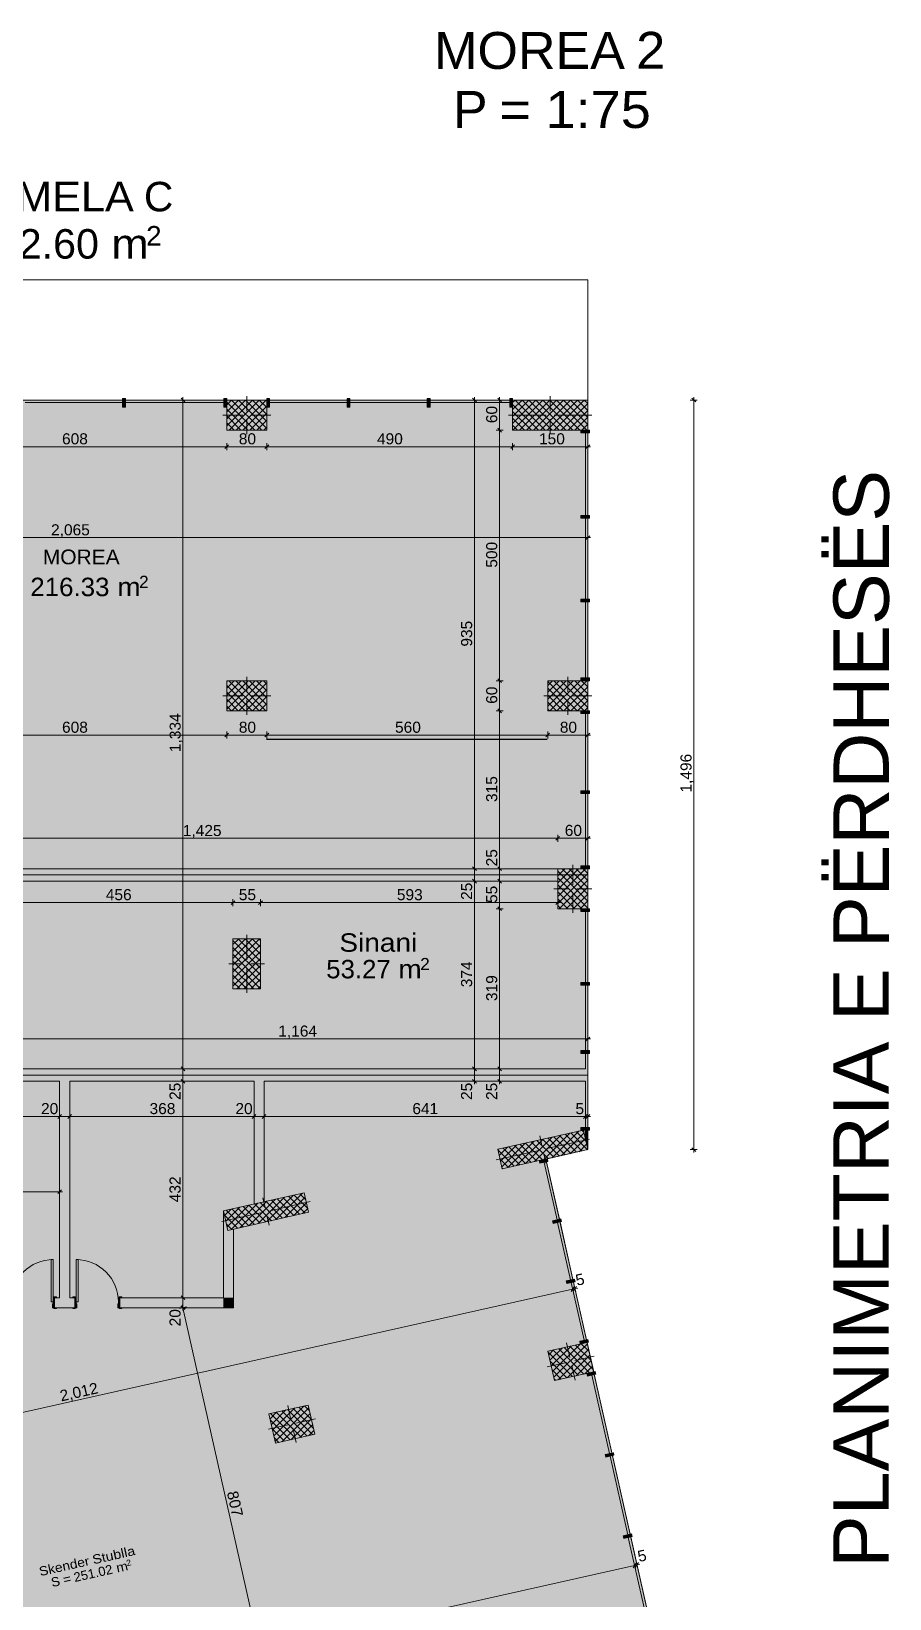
# Model space of a CAD drawing. Header units: centimetres. Extents: x -3681 to 2707, y -7074 to 1715.
# Drawn here: x -125 to 1586, y -1413 to 1715 of the extents above; entities that cross this region are included whole.
import ezdxf

# ---------------------------------------------------------------- set-up
doc = ezdxf.new("R2010")
doc.units = ezdxf.units.CM
for name, color, linetype, true_color in [('PDF_A - Alumil', 7, 'Continuous', 0x7f7f7f), ('PDF_A - Fill Zone', 7, 'Continuous', 0xa80f02), ('PDF_A - Muret', 7, 'Continuous', 0x7f7f7f), ('PDF_A - Plato', 7, 'Continuous', 0x7f7f7f), ('PDF_A - Pllaka Perdhes', 7, 'Continuous', 0x7f7f7f), ('PDF_Annotation - Text', 7, 'Continuous', 0xa80f02)]:
    doc.layers.add(name, color=color, linetype=linetype, true_color=true_color)
for name, color, linetype in [('PDF_A - Dimensionimi', 7, 'Continuous'), ('PDF_A - Perdhesa Polyine', 5, 'Continuous'), ('PDF_A - Shtyllat', 7, 'Continuous')]:
    doc.layers.add(name, color=color, linetype=linetype)
doc.styles.add('PDF Arial', font='arial.ttf')

msp = doc.modelspace()

# ---------------------------------------------------------------- hatches: boundary and pattern name
at = {"layer": 'PDF_A - Fill Zone', "true_color": 0xb4e4dc, "transparency": 33554559}
msp.add_hatch(color=254, dxfattribs=at).paths.add_polyline_path([(-1105.8, 979.3), (984.6, 979.3), (984.6, 31.5), (-317.7, 31.5), (-317.7, -171), (-370.6, -171), (-370.6, -161), (-770.7, -161), (-770.7, -252.5), (-1080.7, -252.5), (-1105.8, -252.5)])
at = {"layer": 'PDF_A - Fill Zone', "true_color": 0xffe6d5, "transparency": 33554559}
msp.add_hatch(color=254, dxfattribs=at).paths.add_polyline_path([(984.6, -367.8), (-382.7, -367.8), (-382.7, -171), (-317.7, -171), (-317.7, 31.5), (984.6, 31.5)])
at = {"layer": 'PDF_A - Fill Zone', "true_color": 0xeac3c0, "transparency": 33554559}
msp.add_hatch(color=254, dxfattribs=at).paths.add_polyline_path([(-883.9, -1909.8), (-1105.8, -921.1), (-1105.8, -896.1), (-758.2, -896.1), (-758.2, -493.6), (-383.1, -493.6), (-383.1, -367.8), (984.6, -367.8), (984.6, -516.7), (901, -535.5), (1109, -1462.6)])
at = {"layer": 'PDF_A - Muret', "true_color": 0xcccccc, "transparency": 33554559}
msp.add_hatch(color=254, dxfattribs=at).paths.add_polyline_path([(257.9, -638.8), (266.7, -677.8), (277.9, -675.3), (277.9, -812.1), (257.9, -812.1)])
at = {"layer": 'PDF_A - Muret', "true_color": 0xffffff, "transparency": 33554559}
for points in [[(-78.7, -832.1), (-82.7, -832.1), (-82.7, -824.6), (-81.5, -824.6), (-81.5, -820.6), (-78.7, -820.6)], [(-38.6, -832.1), (-38.6, -820.6), (-35.9, -820.6), (-35.9, -824.6), (-34.7, -824.6), (-34.7, -832.1)], [(47.4, -832.1), (47.4, -824.6), (48.6, -824.6), (48.6, -820.6), (51.4, -820.6), (51.4, -832.1)]]:
    msp.add_hatch(color=7, dxfattribs=at).paths.add_polyline_path(points)

# ---------------------------------------------------------------- linework, layer by layer
msp.add_lwpolyline([(343.7, 302.3), (903.7, 302.3)])
at = {"layer": 'PDF_A - Alumil', "color": 254, "lineweight": 0, "true_color": 0xcccccc}
for points in [[(56.9, 978.9), (60.3, 982.3)], [(56.9, 971), (62.4, 976.5)], [(259, 982.1), (259.2, 982.3)], [(259, 966.1), (264.5, 971.6)], [(344.5, 980), (346.7, 982.3)], [(344.5, 972.1), (350, 977.6)], [(504.5, 973), (510, 978.5)], [(504.7, 965.3), (510, 970.5)], [(664.5, 981.9), (664.9, 982.3)], [(664.5, 965.9), (670, 971.4)], [(829.1, 979.3), (832, 982.3)], [(830.9, 965.3), (834.6, 968.9)], [(970.6, 914), (975.9, 919.2)], [(978.3, 913.7), (983.8, 919.2)], [(970.6, 746.9), (972.9, 749.2)], [(975.4, 743.7), (980.9, 749.2)], [(970.6, 579.8), (972.7, 581.9)], [(975.2, 576.4), (980.7, 581.9)], [(977, 419.2), (982.5, 424.7)], [(985, 419.2), (987.6, 421.8)], [(970.6, 357), (972.7, 359.2)], [(983.1, 353.6), (987.6, 358.1)], [(970.6, 197.9), (972.2, 199.5)], [(974.7, 194), (980.2, 199.5)], [(970.6, 46.7), (973.4, 49.5)], [(983.8, 44), (987.6, 47.8)], [(970.6, -40.8), (975.4, -36)], [(977.8, -41.5), (983.3, -36)], [(970.6, -184), (971.6, -183)], [(974, -188.5), (979.5, -183)], [(973.2, -324.6), (978.7, -319.1)], [(981.2, -324.6), (986.7, -319.1)], [(971.3, -477.7), (976.8, -472.2)], [(987.2, -477.7), (987.6, -477.3)], [(899.6, -541.5), (904.3, -536.7)], [(921.6, -662.6), (928.9, -655.3)], [(931.9, -660.3), (932.1, -660.1)], [(943.7, -783.7), (951, -776.4)], [(954, -781.4), (958.3, -777.1)], [(968.9, -901.8), (972.4, -898.2)], [(975.4, -903.2), (982.7, -895.9)], [(983.4, -966.8), (988.4, -961.8)], [(1028.5, -1128.6), (1035.6, -1121.5)], [(1056.3, -1291.7), (1062.6, -1285.5)], [(1065.6, -1290.4), (1072, -1284)]]:
    msp.add_lwpolyline(points, dxfattribs=at)
at = {"layer": 'PDF_A - Alumil', "lineweight": 0}
for points in [[(62.4, 982.3), (56.9, 982.3)], [(56.9, 982.3), (56.9, 965.3)], [(62.4, 965.3), (62.4, 982.3)], [(264.5, 982.3), (259, 982.3)], [(259, 982.3), (259, 965.3)], [(264.5, 965.3), (264.5, 982.3)], [(350, 982.3), (344.5, 982.3)], [(344.5, 982.3), (344.5, 965.3)], [(350, 965.3), (350, 982.3)], [(510, 982.3), (504.5, 982.3)], [(504.5, 982.3), (504.5, 965.3)], [(510, 965.3), (510, 982.3)], [(670, 982.3), (664.5, 982.3)], [(664.5, 982.3), (664.5, 965.3)], [(670, 965.3), (670, 982.3)], [(834.6, 982.3), (829.1, 982.3)], [(829.1, 982.3), (829.1, 965.3)], [(834.6, 965.3), (834.6, 982.3)], [(56.9, 965.3), (62.4, 965.3)], [(259, 965.3), (264.5, 965.3)], [(344.5, 965.3), (350, 965.3)], [(504.5, 965.3), (510, 965.3)], [(664.5, 965.3), (670, 965.3)], [(829.1, 965.3), (834.6, 965.3)], [(970.6, 919.2), (970.6, 913.7)], [(987.6, 919.2), (970.6, 919.2)], [(970.6, 913.7), (987.6, 913.7)], [(987.6, 913.7), (987.6, 919.2)], [(970.6, 749.2), (970.6, 743.7)], [(987.6, 749.2), (970.6, 749.2)], [(970.6, 743.7), (987.6, 743.7)], [(987.6, 743.7), (987.6, 749.2)], [(970.6, 581.9), (970.6, 576.4)], [(987.6, 581.9), (970.6, 581.9)], [(970.6, 576.4), (987.6, 576.4)], [(987.6, 576.4), (987.6, 581.9)], [(970.6, 424.7), (970.6, 419.2)], [(987.6, 424.7), (970.6, 424.7)], [(970.6, 419.2), (987.6, 419.2)], [(987.6, 419.2), (987.6, 424.7)], [(970.6, 359.2), (970.6, 353.6)], [(987.6, 359.2), (970.6, 359.2)], [(970.6, 353.6), (987.6, 353.6)], [(987.6, 353.6), (987.6, 359.2)], [(970.6, 199.5), (970.6, 194)], [(987.6, 199.5), (970.6, 199.5)], [(970.6, 194), (987.6, 194)], [(987.6, 194), (987.6, 199.5)], [(970.6, 49.5), (970.6, 44)], [(987.6, 49.5), (970.6, 49.5)], [(970.6, 44), (987.6, 44)], [(987.6, 44), (987.6, 49.5)], [(970.6, -36), (970.6, -41.5)], [(987.6, -36), (970.6, -36)], [(970.6, -41.5), (987.6, -41.5)], [(987.6, -41.5), (987.6, -36)], [(970.6, -183), (970.6, -188.5)], [(987.6, -183), (970.6, -183)], [(987.6, -188.5), (987.6, -183)], [(970.6, -188.5), (987.6, -188.5)], [(970.6, -319.1), (970.6, -324.6)], [(987.6, -319.1), (970.6, -319.1)], [(970.6, -324.6), (987.6, -324.6)], [(987.6, -324.6), (987.6, -319.1)], [(970.6, -472.2), (970.6, -477.7)], [(987.6, -472.2), (970.6, -472.2)], [(970.6, -477.7), (987.6, -477.7)], [(987.6, -477.7), (987.6, -472.2)], [(903.9, -534.8), (887.3, -538.6)], [(887.3, -538.6), (888.6, -543.9)], [(888.6, -543.9), (905.1, -540.2)], [(905.1, -540.2), (903.9, -534.8)], [(930.9, -654.9), (914.3, -658.6)], [(932.1, -660.2), (930.9, -654.9)], [(914.3, -658.6), (915.5, -664)], [(915.5, -664), (932.1, -660.2)], [(957.8, -774.9), (941.2, -778.6)], [(941.2, -778.6), (942.4, -784)], [(942.4, -784), (959, -780.3)], [(959, -780.3), (957.8, -774.9)], [(984.8, -895.4), (968.3, -899.2)], [(968.3, -899.2), (969.5, -904.5)], [(969.5, -904.5), (986.1, -900.8)], [(986.1, -900.8), (984.8, -895.4)], [(999.2, -959.4), (982.6, -963.1)], [(982.6, -963.1), (983.8, -968.5)], [(983.8, -968.5), (1000.4, -964.7)], [(1000.4, -964.7), (999.2, -959.4)], [(1035.5, -1121.4), (1019, -1125.1)], [(1019, -1125.1), (1020.2, -1130.5)], [(1036.7, -1126.7), (1035.5, -1121.4)], [(1020.2, -1130.5), (1036.7, -1126.7)], [(1071.9, -1283.4), (1055.3, -1287.1)], [(1055.3, -1287.1), (1056.5, -1292.5)], [(1056.5, -1292.5), (1073.1, -1288.7)], [(1073.1, -1288.7), (1071.9, -1283.4)]]:
    msp.add_lwpolyline(points, dxfattribs=at)
at = {"layer": 'PDF_A - Alumil', "color": 254, "true_color": 0xcccccc, "transparency": 33554559}
for points in [[(56.9, 965.3), (56.9, 982.3), (62.4, 965.3), (62.4, 982.3)], [(259, 965.3), (259, 982.3), (264.5, 965.3), (264.5, 982.3)], [(344.5, 965.3), (344.5, 982.3), (350, 965.3), (350, 982.3)], [(504.5, 965.3), (504.5, 982.3), (510, 965.3), (510, 982.3)], [(664.5, 965.3), (664.5, 982.3), (670, 965.3), (670, 982.3)], [(829.1, 965.3), (829.1, 982.3), (834.6, 965.3), (834.6, 982.3)], [(970.6, 919.2), (987.6, 919.2), (970.6, 913.7), (987.6, 913.7)], [(970.6, 749.2), (987.6, 749.2), (970.6, 743.7), (987.6, 743.7)], [(970.6, 581.9), (987.6, 581.9), (970.6, 576.4), (987.6, 576.4)], [(970.6, 424.7), (987.6, 424.7), (970.6, 419.2), (987.6, 419.2)], [(970.6, 359.2), (987.6, 359.2), (970.6, 353.6), (987.6, 353.6)], [(970.6, 199.5), (987.6, 199.5), (970.6, 194), (987.6, 194)], [(970.6, 49.5), (987.6, 49.5), (970.6, 44), (987.6, 44)], [(970.6, -36), (987.6, -36), (970.6, -41.5), (987.6, -41.5)], [(970.6, -183), (987.6, -183), (970.6, -188.5), (987.6, -188.5)], [(970.6, -319.1), (987.6, -319.1), (970.6, -324.6), (987.6, -324.6)], [(970.6, -472.2), (987.6, -472.2), (970.6, -477.7), (987.6, -477.7)], [(887.3, -538.6), (903.9, -534.8), (888.6, -543.9), (905.1, -540.2)], [(914.3, -658.6), (930.9, -654.9), (915.5, -664), (932.1, -660.2)], [(941.2, -778.6), (957.8, -774.9), (942.4, -784), (959, -780.3)], [(968.3, -899.2), (984.8, -895.4), (969.5, -904.5), (986.1, -900.8)], [(982.6, -963.1), (999.2, -959.4), (983.8, -968.5), (1000.4, -964.7)], [(1019, -1125.1), (1035.5, -1121.4), (1020.2, -1130.5), (1036.7, -1126.7)], [(1055.3, -1287.1), (1071.9, -1283.4), (1056.5, -1292.5), (1073.1, -1288.7)]]:
    msp.add_solid(points, dxfattribs=at)
at = {"layer": 'PDF_A - Dimensionimi', "lineweight": 0}
for points in [[(184.2, 979.3), (170.2, 979.3)], [(180.9, 975.5), (173.4, 983)], [(177.2, 979.3), (177.2, 984.9)], [(177.2, -355.3), (177.2, 979.3)], [(765.6, 979.3), (751.5, 979.3)], [(762.3, 975.5), (754.8, 983)], [(758.6, 979.3), (758.6, 984.9)], [(758.6, 44), (758.6, 979.3)], [(815.6, 979.3), (801.5, 979.3)], [(812.3, 975.5), (804.8, 983)], [(808.6, 979.3), (808.6, 984.9)], [(808.6, 919.2), (808.6, 979.3)], [(1199.7, 975.5), (1192.2, 983)], [(815.6, 919.2), (801.5, 919.2)], [(804.8, 923), (812.3, 915.5)], [(808.6, 419.2), (808.6, 919.2)], [(-343.1, 886.2), (264.5, 886.2)], [(268.2, 889.9), (260.7, 882.4)], [(264.5, 879.1), (264.5, 893.2)], [(264.5, 886.2), (344.5, 886.2)], [(348.2, 889.9), (340.7, 882.4)], [(344.5, 879.1), (344.5, 893.2)], [(344.5, 886.2), (834.6, 886.2)], [(838.3, 889.9), (830.8, 882.4)], [(834.6, 879.1), (834.6, 893.2)], [(834.6, 886.2), (984.6, 886.2)], [(980.8, 882.4), (988.3, 889.9)], [(984.6, 879.1), (984.6, 893.2)], [(984.6, 886.2), (990.2, 886.2)], [(-1080.7, 704.8), (984.6, 704.8)], [(980.8, 701), (988.3, 708.5)], [(984.6, 697.7), (984.6, 711.8)], [(984.6, 704.8), (990.2, 704.8)], [(815.6, 419.2), (801.5, 419.2)], [(804.8, 422.9), (812.3, 415.4)], [(808.6, 359.2), (808.6, 419.2)], [(815.6, 359.2), (801.5, 359.2)], [(804.8, 362.9), (812.3, 355.4)], [(808.6, 44), (808.6, 359.2)], [(268.2, 314.4), (260.7, 306.9)], [(264.5, 303.6), (264.5, 317.6)], [(348.2, 314.4), (340.7, 306.9)], [(344.5, 303.6), (344.5, 317.6)], [(908.3, 314.4), (900.8, 306.9)], [(904.6, 303.6), (904.6, 317.6)], [(980.8, 306.9), (988.3, 314.4)], [(984.6, 303.6), (984.6, 317.6)], [(-343.1, 310.6), (264.5, 310.6)], [(264.5, 310.6), (344.5, 310.6)], [(344.5, 310.6), (904.6, 310.6)], [(904.6, 310.6), (984.6, 310.6)], [(984.6, 310.6), (990.2, 310.6)], [(-500.2, 104.7), (924.6, 104.7)], [(928.3, 108.4), (920.8, 100.9)], [(924.6, 97.6), (924.6, 111.7)], [(924.6, 104.7), (984.6, 104.7)], [(980.8, 100.9), (988.3, 108.4)], [(984.6, 97.6), (984.6, 111.7)], [(984.6, 104.7), (990.2, 104.7)], [(765.6, 44), (751.5, 44)], [(754.8, 47.8), (762.3, 40.3)], [(758.6, 19), (758.6, 44)], [(815.6, 44), (801.5, 44)], [(804.8, 47.8), (812.3, 40.3)], [(808.6, 19), (808.6, 44)], [(765.6, 19), (751.5, 19)], [(754.8, 22.8), (762.3, 15.3)], [(758.6, -355.3), (758.6, 19)], [(815.6, 19), (801.5, 19)], [(804.8, 22.8), (812.3, 15.3)], [(808.6, -36), (808.6, 19)], [(-179.4, -23.5), (277, -23.5)], [(280.7, -19.8), (273.2, -27.3)], [(277, -30.6), (277, -16.5)], [(277, -23.5), (332, -23.5)], [(335.7, -19.8), (328.2, -27.3)], [(332, -30.6), (332, -16.5)], [(332, -23.5), (924.6, -23.5)], [(920.8, -27.3), (928.3, -19.8)], [(924.6, -30.6), (924.6, -16.5)], [(924.6, -23.5), (930.2, -23.5)], [(815.6, -36), (801.5, -36)], [(804.8, -32.2), (812.3, -39.7)], [(808.6, -355.3), (808.6, -36)], [(-179.4, -295.6), (984.6, -295.6)], [(980.8, -299.4), (988.3, -291.9)], [(984.6, -302.7), (984.6, -288.6)], [(984.6, -295.6), (990.2, -295.6)], [(184.2, -355.3), (170.2, -355.3)], [(173.4, -351.6), (180.9, -359.1)], [(177.2, -380.3), (177.2, -355.3)], [(177.2, -380.3), (177.2, -374.7)], [(765.6, -355.3), (751.5, -355.3)], [(754.8, -351.6), (762.3, -359.1)], [(758.6, -380.3), (758.6, -355.3)], [(815.6, -355.3), (801.5, -355.3)], [(804.8, -351.6), (812.3, -359.1)], [(808.6, -380.3), (808.6, -355.3)], [(184.2, -380.3), (170.2, -380.3)], [(184.2, -380.3), (170.2, -380.3)], [(180.9, -384.1), (173.4, -376.6)], [(173.4, -376.6), (180.9, -384.1)], [(177.2, -812.1), (177.2, -380.3)], [(177.2, -386), (177.2, -380.3)], [(765.6, -380.3), (751.5, -380.3)], [(754.8, -376.6), (762.3, -384.1)], [(758.6, -386), (758.6, -380.3)], [(815.6, -380.3), (801.5, -380.3)], [(804.8, -376.6), (812.3, -384.1)], [(808.6, -386), (808.6, -380.3)], [(-370.6, -450.5), (-68.7, -450.5)], [(-64.9, -446.7), (-72.4, -454.2)], [(-68.7, -457.5), (-68.7, -443.4)], [(-68.7, -450.5), (-48.6, -450.5)], [(-44.9, -446.7), (-52.4, -454.2)], [(-48.6, -457.5), (-48.6, -443.4)], [(-48.6, -450.5), (318.9, -450.5)], [(322.7, -446.7), (315.2, -454.2)], [(318.9, -457.5), (318.9, -443.4)], [(318.9, -450.5), (338.9, -450.5)], [(342.7, -446.7), (335.2, -454.2)], [(338.9, -457.5), (338.9, -443.4)], [(338.9, -450.5), (979.6, -450.5)], [(975.8, -454.2), (983.3, -446.7)], [(979.6, -457.5), (979.6, -443.4)], [(979.6, -450.5), (984.6, -450.5)], [(988.3, -446.7), (980.8, -454.2)], [(984.6, -457.5), (984.6, -443.4)], [(984.6, -450.5), (990.2, -450.5)], [(1192.2, -513), (1199.7, -520.5)], [(-68.7, -607.7), (-68.7, -593.7)], [(-391.4, -600.7), (-68.7, -600.7)], [(-72.4, -604.4), (-64.9, -596.9)], [(-68.7, -600.7), (-63, -600.7)], [(954.1, -795.1), (-1009.5, -1235.8)], [(184.2, -812.1), (170.2, -812.1)], [(173.4, -808.4), (180.9, -815.9)], [(177.2, -832.1), (177.2, -812.1)], [(951.3, -799.6), (957, -790.7)], [(952.6, -788.3), (955.7, -802)], [(959, -794), (954.1, -795.1)], [(956.2, -798.5), (961.9, -789.6)], [(957.5, -787.2), (960.6, -800.9)], [(964.5, -792.8), (959, -794)], [(184.2, -832.1), (170.2, -832.1)], [(184.1, -830.6), (170.3, -833.7)], [(181.7, -835), (172.7, -829.3)], [(173.4, -828.4), (180.9, -835.9)], [(177.2, -832.1), (176, -826.6)], [(177.2, -837.7), (177.2, -832.1)], [(353.8, -1619.3), (177.2, -832.1)], [(1075, -1350.9), (1080.7, -1342)], [(1076.3, -1339.6), (1079.4, -1353.3)], [(1079.9, -1349.8), (1085.6, -1340.9)], [(1081.2, -1338.5), (1084.3, -1352.2)], [(1088.2, -1344.1), (1082.7, -1345.3)], [(1077.8, -1346.4), (-885.8, -1787.1)], [(1082.7, -1345.3), (1077.8, -1346.4)]]:
    msp.add_lwpolyline(points, dxfattribs=at)
at = {"layer": 'PDF_A - Dimensionimi', "color": 253, "lineweight": 0, "true_color": 0x999999}
for points in [[(1202.9, 979.3), (1188.9, 979.3)], [(1195.9, 979.3), (1195.9, 984.9)], [(1195.9, -516.7), (1195.9, 979.3)], [(1202.9, -516.7), (1188.9, -516.7)], [(1195.9, -522.4), (1195.9, -516.7)]]:
    msp.add_lwpolyline(points, dxfattribs=at)
at = {"layer": 'PDF_A - Dimensionimi', "color": 7, "true_color": 0xffffff, "transparency": 33554559}
for points in [[(-68.8, 886.9), (-68.8, 916.9), (-9.8, 886.9), (-9.8, 916.9)], [(283.6, 886.9), (283.6, 916.9), (325.4, 886.9), (325.4, 916.9)], [(560, 886.9), (560, 916.9), (619, 886.9), (619, 916.9)], [(880.1, 886.9), (880.1, 916.9), (939.1, 886.9), (939.1, 916.9)]]:
    msp.add_solid(points, dxfattribs=at)
at = {"layer": 'PDF_A - Fill Zone', "color": 136, "lineweight": 0, "true_color": 0x008080}
for points in [[(984.6, 979.3), (-1105.8, 979.3)], [(984.6, 31.5), (984.6, 979.3)], [(-317.7, 31.5), (984.6, 31.5)]]:
    msp.add_lwpolyline(points, dxfattribs=at)
at = {"layer": 'PDF_A - Fill Zone', "lineweight": 0}
for points in [[(984.6, -367.8), (-383.1, -367.8)], [(984.6, -516.7), (984.6, -367.8)], [(901, -535.5), (984.6, -516.7)], [(1109, -1462.6), (901, -535.5)]]:
    msp.add_lwpolyline(points, dxfattribs=at)
at = {"layer": 'PDF_A - Muret', "color": 7, "lineweight": 0}
for points in [[(56.9, 979.3), (-137.6, 979.3)], [(-137.6, 974.3), (56.9, 974.3)], [(259, 979.3), (62.4, 979.3)], [(62.4, 974.3), (259, 974.3)], [(504.5, 979.3), (350, 979.3)], [(350, 974.3), (504.5, 974.3)], [(664.5, 979.3), (510, 979.3)], [(510, 974.3), (664.5, 974.3)], [(829.1, 979.3), (670, 979.3)], [(670, 974.3), (829.1, 974.3)], [(979.6, 913.7), (979.6, 749.2)], [(984.6, 749.2), (984.6, 913.7)], [(979.6, 743.7), (979.6, 581.9)], [(984.6, 581.9), (984.6, 743.7)], [(979.6, 576.4), (979.6, 424.7)], [(984.6, 424.7), (984.6, 576.4)], [(979.6, 353.6), (979.6, 199.5)], [(984.6, 199.5), (984.6, 353.6)], [(979.6, 194), (979.6, 49.5)], [(984.6, 49.5), (984.6, 194)], [(924.6, 44), (-305.2, 44)], [(-179.4, 19), (924.6, 19)], [(979.6, -41.5), (979.6, -183)], [(984.6, -183), (984.6, -41.5)], [(979.6, -188.5), (979.6, -319.1)], [(984.6, -319.1), (984.6, -188.5)], [(979.6, -324.6), (979.6, -355.3)], [(984.6, -472.2), (984.6, -324.6)], [(979.6, -355.3), (-179.4, -355.3)], [(-370.6, -380.3), (-68.7, -380.3)], [(-68.7, -380.3), (-68.7, -812.1)], [(-48.6, -380.3), (318.9, -380.3)], [(-48.6, -812.1), (-48.6, -380.3)], [(318.9, -380.3), (318.9, -625.1)], [(338.9, -380.3), (979.6, -380.3)], [(338.9, -620.6), (338.9, -380.3)], [(979.6, -380.3), (979.6, -472.2)], [(979.6, -477.7), (979.6, -494.5)], [(984.6, -516.7), (984.6, -477.7)], [(897.3, -542), (923.1, -656.6)], [(927.9, -655.5), (902.2, -540.9)], [(257.9, -638.8), (257.9, -812.1)], [(277.9, -812.1), (277.9, -675.3)], [(924.3, -662), (950, -776.7)], [(954.9, -775.6), (929.2, -660.9)], [(981.9, -896.1), (956.1, -780.9)], [(-78.7, -812.1), (-75, -812.1)], [(-78.7, -820.6), (-78.7, -812.1)], [(-68.7, -812.1), (-78.7, -812.1)], [(-38.6, -812.1), (-48.6, -812.1)], [(-38.6, -812.1), (-42.3, -812.1)], [(-38.6, -820.6), (-38.6, -812.1)], [(51.4, -812.1), (55.1, -812.1)], [(51.4, -820.6), (51.4, -812.1)], [(257.9, -812.1), (51.4, -812.1)], [(277.9, -832.1), (277.9, -812.1)], [(951.2, -782), (977, -897.2)], [(-78.7, -832.1), (-78.7, -820.6)], [(-78.7, -832.1), (-75, -832.1)], [(-78.7, -832.1), (-38.6, -832.1)], [(-38.6, -832.1), (-42.3, -832.1)], [(-38.6, -832.1), (-38.6, -820.6)], [(51.4, -832.1), (51.4, -820.6)], [(51.4, -832.1), (55.1, -832.1)], [(51.4, -832.1), (277.9, -832.1)], [(992.6, -966.5), (1027.7, -1123.1)], [(1032.6, -1122), (997.5, -965.4)], [(1028.9, -1128.5), (1064.1, -1285.1)], [(1069, -1284), (1033.8, -1127.4)], [(1065.3, -1290.5), (1100.8, -1448.6)], [(1105.6, -1447.5), (1070.2, -1289.4)]]:
    msp.add_lwpolyline(points, dxfattribs=at)
at = {"layer": 'PDF_A - Muret', "lineweight": 0}
for points in [[(-85.5, -820.6), (-85.5, -736.2)], [(-85.5, -736.2), (-81.5, -736.2)], [(-81.5, -736.2), (-81.5, -820.6)], [(-35.9, -736.2), (-35.9, -820.6)], [(-31.8, -736.2), (-35.9, -736.2)], [(-31.8, -820.6), (-31.8, -736.2)], [(-78.7, -812.1), (-81.2, -812.1)], [(-81.2, -812.1), (-81.2, -820.6)], [(-75, -810.2), (-80, -810.2)], [(-80, -810.2), (-80, -812.1)], [(-80, -812.1), (-75, -812.1)], [(-78.7, -820.6), (-78.7, -812.1)], [(-78.7, -820.6), (-78.7, -812.1)], [(-78.7, -820.6), (-78.7, -812.1)], [(-78.7, -812.1), (-75, -812.1)], [(-78.7, -812.1), (-75, -812.1)], [(-75, -812.1), (-75, -810.2)], [(-42.3, -812.1), (-42.3, -810.2)], [(-42.3, -810.2), (-37.4, -810.2)], [(-37.4, -812.1), (-42.3, -812.1)], [(-38.6, -812.1), (-42.3, -812.1)], [(-38.6, -812.1), (-42.3, -812.1)], [(-38.6, -820.6), (-38.6, -812.1)], [(-38.6, -812.1), (-36.2, -812.1)], [(-38.6, -820.6), (-38.6, -812.1)], [(-38.6, -820.6), (-38.6, -812.1)], [(-37.4, -810.2), (-37.4, -812.1)], [(-36.2, -812.1), (-36.2, -820.6)], [(48.9, -820.6), (48.9, -812.1)], [(48.9, -812.1), (51.4, -812.1)], [(50.1, -810.2), (55.1, -810.2)], [(50.1, -812.1), (50.1, -810.2)], [(55.1, -812.1), (50.1, -812.1)], [(51.4, -812.1), (51.4, -820.6)], [(51.4, -820.6), (51.4, -812.1)], [(51.4, -820.6), (51.4, -812.1)], [(51.4, -812.1), (55.1, -812.1)], [(51.4, -812.1), (55.1, -812.1)], [(55.1, -810.2), (55.1, -812.1)], [(-81.5, -820.6), (-85.5, -820.6)], [(-81.5, -824.6), (-82.7, -824.6)], [(-82.7, -824.6), (-82.7, -832.1)], [(-82.7, -832.1), (-78.7, -832.1)], [(-78.7, -820.6), (-81.5, -820.6)], [(-81.5, -820.6), (-81.5, -824.6)], [(-81.2, -820.6), (-78.7, -820.6)], [(-75, -832.1), (-80, -832.1)], [(-80, -832.1), (-80, -834)], [(-80, -834), (-75, -834)], [(-78.7, -832.1), (-78.7, -820.6)], [(-78.7, -832.1), (-78.7, -820.6)], [(-78.7, -832.1), (-78.7, -820.6)], [(-78.7, -832.1), (-75, -832.1)], [(-78.7, -832.1), (-75, -832.1)], [(-75, -834), (-75, -832.1)], [(-42.3, -834), (-42.3, -832.1)], [(-42.3, -832.1), (-37.4, -832.1)], [(-38.6, -832.1), (-42.3, -832.1)], [(-38.6, -832.1), (-42.3, -832.1)], [(-37.4, -834), (-42.3, -834)], [(-36.2, -820.6), (-38.6, -820.6)], [(-38.6, -832.1), (-38.6, -820.6)], [(-38.6, -820.6), (-35.9, -820.6)], [(-38.6, -832.1), (-38.6, -820.6)], [(-38.6, -832.1), (-38.6, -820.6)], [(-34.7, -832.1), (-38.6, -832.1)], [(-37.4, -832.1), (-37.4, -834)], [(-35.9, -820.6), (-35.9, -824.6)], [(-35.9, -820.6), (-31.8, -820.6)], [(-35.9, -824.6), (-34.7, -824.6)], [(-34.7, -824.6), (-34.7, -832.1)], [(47.4, -832.1), (47.4, -824.6)], [(47.4, -824.6), (48.6, -824.6)], [(51.4, -832.1), (47.4, -832.1)], [(48.6, -824.6), (48.6, -820.6)], [(48.6, -820.6), (51.4, -820.6)], [(51.4, -820.6), (48.9, -820.6)], [(50.1, -832.1), (55.1, -832.1)], [(50.1, -834), (50.1, -832.1)], [(55.1, -834), (50.1, -834)], [(51.4, -820.6), (51.4, -832.1)], [(51.4, -832.1), (51.4, -820.6)], [(51.4, -832.1), (51.4, -820.6)], [(51.4, -832.1), (55.1, -832.1)], [(51.4, -832.1), (55.1, -832.1)], [(55.1, -832.1), (55.1, -834)]]:
    msp.add_lwpolyline(points, dxfattribs=at)
for centre, start, end in [((-81.5, -820.6), 89.9936, 180.0129), ((-35.8, -820.6), 359.992, 90.0078)]:
    msp.add_arc(centre, 84.4, start, end, dxfattribs=at)
at = {"layer": 'PDF_A - Muret', "color": 254, "true_color": 0xcbd9e6, "transparency": 33554559}
for points in [[(-137.6, 974.3), (-137.6, 979.3), (56.9, 974.3), (56.9, 979.3)], [(62.4, 974.3), (62.4, 979.3), (259, 974.3), (259, 979.3)], [(504.5, 979.3), (504.5, 974.3), (350, 979.3), (350, 974.3)], [(510, 974.3), (510, 979.3), (664.5, 974.3), (664.5, 979.3)], [(670, 974.3), (670, 979.3), (829.1, 974.3), (829.1, 979.3)], [(979.6, 913.7), (984.6, 913.7), (979.6, 749.2), (984.6, 749.2)], [(979.6, 743.7), (984.6, 743.7), (979.6, 581.9), (984.6, 581.9)], [(979.6, 576.4), (984.6, 576.4), (979.6, 424.7), (984.6, 424.7)], [(979.6, 353.6), (984.6, 353.6), (979.6, 199.5), (984.6, 199.5)], [(979.6, 194), (984.6, 194), (979.6, 49.5), (984.6, 49.5)], [(979.6, -41.5), (984.6, -41.5), (979.6, -183), (984.6, -183)], [(979.6, -319.1), (979.6, -188.5), (984.6, -319.1), (984.6, -188.5)], [(979.6, -324.6), (984.6, -324.6), (979.6, -472.2), (984.6, -472.2)], [(979.6, -494.5), (979.6, -477.7), (984.6, -516.7), (984.6, -477.7)], [(902.2, -540.9), (927.9, -655.5), (897.3, -542), (923.1, -656.6)], [(929.2, -660.9), (954.9, -775.6), (924.3, -662), (950, -776.7)], [(951.2, -782), (956.1, -780.9), (977, -897.2), (981.9, -896.1)], [(992.6, -966.5), (997.5, -965.4), (1027.7, -1123.1), (1032.6, -1122)], [(1033.8, -1127.4), (1069, -1284), (1028.9, -1128.5), (1064.1, -1285.1)], [(1070.2, -1289.4), (1105.6, -1447.5), (1065.3, -1290.5), (1100.8, -1448.6)]]:
    msp.add_solid(points, dxfattribs=at)
at = {"layer": 'PDF_A - Muret', "color": 254, "true_color": 0xcccccc, "transparency": 33554559}
for points in [[(-305.2, 19), (-305.2, 44), (924.6, 19), (924.6, 44)], [(979.6, -355.3), (979.6, -380.3), (-370.6, -355.3), (-370.6, -380.3)], [(-48.6, -812.1), (-68.7, -812.1), (-48.6, -380.3), (-68.7, -380.3)], [(318.9, -625.1), (318.9, -380.3), (338.9, -620.6), (338.9, -380.3)], [(-78.7, -812.1), (-38.6, -812.1), (-78.7, -832.1), (-38.6, -832.1)], [(51.4, -832.1), (51.4, -812.1), (257.9, -832.1), (257.9, -812.1)], [(257.9, -812.1), (277.9, -812.1), (277.9, -832.1)], [(257.9, -832.1), (257.9, -812.1), (277.9, -832.1)]]:
    msp.add_solid(points, dxfattribs=at)
at = {"layer": 'PDF_A - Muret', "color": 7, "true_color": 0xffffff, "transparency": 33554559}
for points in [[(-81.5, -736.2), (-81.5, -820.6), (-85.5, -736.2), (-85.5, -820.6)], [(-35.9, -736.2), (-31.8, -736.2), (-35.9, -820.6), (-31.8, -820.6)], [(-78.7, -820.6), (-81.2, -820.6), (-78.7, -812.1), (-81.2, -812.1)], [(-80, -812.1), (-80, -810.2), (-75, -812.1), (-75, -810.2)], [(-37.4, -812.1), (-42.3, -812.1), (-37.4, -810.2), (-42.3, -810.2)], [(-38.6, -820.6), (-38.6, -812.1), (-36.2, -820.6), (-36.2, -812.1)], [(48.9, -820.6), (48.9, -812.1), (51.4, -820.6), (51.4, -812.1)], [(50.1, -810.2), (55.1, -810.2), (50.1, -812.1), (55.1, -812.1)], [(-80, -834), (-80, -832.1), (-75, -834), (-75, -832.1)], [(-37.4, -834), (-42.3, -834), (-37.4, -832.1), (-42.3, -832.1)], [(50.1, -832.1), (55.1, -832.1), (50.1, -834), (55.1, -834)]]:
    msp.add_solid(points, dxfattribs=at)
at = {"layer": 'PDF_A - Perdhesa Polyine', "lineweight": 0}
for points in [[(984.6, 979.3), (-1105.8, 979.3)], [(984.6, -516.7), (984.6, 979.3)], [(901, -535.5), (984.6, -516.7)], [(1213.1, -1926.2), (901, -535.5)]]:
    msp.add_lwpolyline(points, dxfattribs=at)
at = {"layer": 'PDF_A - Plato', "lineweight": 0}
for points in [[(984.6, 1219.3), (-1105.8, 1219.3)], [(984.6, 979.3), (984.6, 1219.3)], [(-1105.8, 979.3), (984.6, 979.3)]]:
    msp.add_lwpolyline(points, dxfattribs=at)
at = {"layer": 'PDF_A - Pllaka Perdhes', "lineweight": 0}
for points in [[(984.6, 979.3), (-1105.8, 979.3)], [(984.6, -516.7), (984.6, 979.3)], [(901, -535.5), (984.6, -516.7)], [(1213.1, -1926.2), (901, -535.5)]]:
    msp.add_lwpolyline(points, dxfattribs=at)
at = {"layer": 'PDF_A - Shtyllat', "lineweight": 0}
for points in [[(264.5, 928.1), (315.6, 979.3)], [(264.5, 941.9), (301.8, 979.3)], [(264.5, 955.7), (288, 979.3)], [(264.5, 969.5), (274.2, 979.3)], [(264.5, 979.3), (264.5, 919.2)], [(344.5, 979.3), (264.5, 979.3)], [(320.4, 919.2), (264.5, 975.2)], [(269.4, 919.2), (329.4, 979.3)], [(334.2, 919.2), (274.2, 979.3)], [(283.2, 919.2), (343.2, 979.3)], [(344.5, 922.8), (288, 979.3)], [(344.5, 936.6), (301.8, 979.3)], [(304.5, 957.2), (304.5, 987.3)], [(344.5, 950.3), (315.6, 979.3)], [(344.5, 964.1), (329.4, 979.3)], [(344.5, 977.9), (343.2, 979.3)], [(344.5, 919.2), (344.5, 979.3)], [(834.6, 932.8), (881, 979.3)], [(834.6, 946.6), (867.2, 979.3)], [(834.6, 960.4), (853.4, 979.3)], [(834.6, 974.2), (839.6, 979.3)], [(834.6, 919.2), (834.6, 979.3)], [(834.6, 979.3), (984.6, 979.3)], [(885.9, 919.2), (834.6, 970.5)], [(834.8, 919.2), (894.8, 979.3)], [(899.6, 919.2), (839.6, 979.3)], [(848.6, 919.2), (908.6, 979.3)], [(913.4, 919.2), (853.4, 979.3)], [(862.4, 919.2), (922.4, 979.3)], [(927.2, 919.2), (867.2, 979.3)], [(876.2, 919.2), (936.2, 979.3)], [(941, 919.2), (881, 979.3)], [(890, 919.2), (950, 979.3)], [(954.8, 919.2), (894.8, 979.3)], [(903.7, 919.2), (963.7, 979.3)], [(968.6, 919.2), (908.6, 979.3)], [(909.6, 957.2), (909.6, 987.3)], [(917.5, 919.2), (977.5, 979.3)], [(982.4, 919.2), (922.4, 979.3)], [(931.3, 919.2), (984.6, 972.5)], [(984.6, 930.8), (936.2, 979.3)], [(984.6, 944.6), (950, 979.3)], [(984.6, 958.4), (963.7, 979.3)], [(984.6, 972.2), (977.5, 979.3)], [(984.6, 979.3), (984.6, 919.2)], [(296.5, 949.2), (256.5, 949.2)], [(306.6, 919.2), (264.5, 961.4)], [(292.8, 919.2), (264.5, 947.6)], [(296.9, 919.2), (344.5, 966.8)], [(304.5, 949.2), (304.5, 949.2)], [(304.5, 941.2), (304.5, 911.2)], [(310.7, 919.2), (344.5, 953)], [(312.5, 949.2), (352.5, 949.2)], [(324.5, 919.2), (344.5, 939.2)], [(901.6, 949.2), (826.6, 949.2)], [(872.1, 919.2), (834.6, 956.7)], [(858.3, 919.2), (834.6, 942.9)], [(909.6, 949.2), (909.6, 949.2)], [(909.6, 941.2), (909.6, 911.2)], [(917.6, 949.2), (992.6, 949.2)], [(945.1, 919.2), (984.6, 958.7)], [(958.9, 919.2), (984.6, 944.9)], [(279.1, 919.2), (264.5, 933.8)], [(265.3, 919.2), (264.5, 920)], [(264.5, 919.2), (344.5, 919.2)], [(338.3, 919.2), (344.5, 925.4)], [(844.5, 919.2), (834.6, 929.2)], [(984.6, 919.2), (834.6, 919.2)], [(972.7, 919.2), (984.6, 931.1)], [(264.5, 362.7), (320.9, 419.2)], [(264.5, 376.5), (307.1, 419.2)], [(264.5, 390.3), (293.3, 419.2)], [(264.5, 404.1), (279.5, 419.2)], [(264.5, 417.9), (265.8, 419.2)], [(264.5, 419.2), (264.5, 359.2)], [(344.5, 419.2), (264.5, 419.2)], [(315.1, 359.2), (264.5, 409.8)], [(328.9, 359.2), (268.9, 419.2)], [(274.7, 359.2), (334.7, 419.2)], [(342.7, 359.2), (282.7, 419.2)], [(288.5, 359.2), (344.5, 415.2)], [(344.5, 371.1), (296.5, 419.2)], [(304.5, 397.2), (304.5, 427.2)], [(344.5, 384.9), (310.2, 419.2)], [(344.5, 398.7), (324, 419.2)], [(344.5, 412.5), (337.8, 419.2)], [(344.5, 359.2), (344.5, 419.2)], [(904.6, 368.4), (955.3, 419.2)], [(904.6, 382.2), (941.5, 419.2)], [(904.6, 396), (927.7, 419.2)], [(904.6, 409.8), (913.9, 419.2)], [(904.6, 419.2), (904.6, 359.2)], [(984.6, 419.2), (904.6, 419.2)], [(963.3, 359.2), (904.6, 417.8)], [(909.1, 359.2), (969.1, 419.2)], [(977.1, 359.2), (917, 419.2)], [(922.9, 359.2), (982.9, 419.2)], [(984.6, 365.4), (930.8, 419.2)], [(936.7, 359.2), (984.6, 407.1)], [(944.6, 397.2), (944.6, 427.2)], [(984.6, 379.2), (944.6, 419.2)], [(984.6, 393), (958.4, 419.2)], [(984.6, 406.8), (972.2, 419.2)], [(984.6, 359.2), (984.6, 419.2)], [(296.5, 389.2), (256.5, 389.2)], [(301.3, 359.2), (264.5, 396)], [(287.5, 359.2), (264.5, 382.2)], [(302.3, 359.2), (344.5, 401.4)], [(304.5, 389.2), (304.5, 389.2)], [(304.5, 381.2), (304.5, 351.2)], [(312.5, 389.2), (352.5, 389.2)], [(316.1, 359.2), (344.5, 387.6)], [(936.6, 389.2), (896.6, 389.2)], [(949.5, 359.2), (904.6, 404)], [(935.7, 359.2), (904.6, 390.3)], [(921.9, 359.2), (904.6, 376.5)], [(944.6, 389.2), (944.6, 389.2)], [(944.6, 381.2), (944.6, 351.2)], [(950.4, 359.2), (984.6, 393.3)], [(952.6, 389.2), (992.6, 389.2)], [(964.2, 359.2), (984.6, 379.5)], [(273.7, 359.2), (264.5, 368.4)], [(264.5, 359.2), (344.5, 359.2)], [(329.9, 359.2), (344.5, 373.8)], [(343.7, 359.2), (344.5, 360)], [(908.1, 359.2), (904.6, 362.7)], [(904.6, 359.2), (984.6, 359.2)], [(978, 359.2), (984.6, 365.7)], [(924.6, -11.5), (980.1, 44)], [(924.6, 2.3), (966.3, 44)], [(924.6, 16.1), (952.5, 44)], [(924.6, 29.9), (938.7, 44)], [(924.6, 43.7), (924.9, 44)], [(984.6, 44), (924.6, 44)], [(924.6, 44), (924.6, -36)], [(984.6, -20.7), (924.6, 39.3)], [(924.6, -25.3), (984.6, 34.7)], [(984.6, -7), (933.6, 44)], [(984.6, 6.8), (947.4, 44)], [(954.6, 12), (954.6, 52)], [(984.6, 20.6), (961.2, 44)], [(984.6, 34.4), (975, 44)], [(984.6, -36), (984.6, 44)], [(946.6, 4), (916.6, 4)], [(984.6, -34.5), (924.6, 25.5)], [(972.3, -36), (924.6, 11.7)], [(927.7, -36), (984.6, 20.9)], [(941.4, -36), (984.6, 7.2)], [(954.6, 4), (954.6, 4)], [(962.6, 4), (992.6, 4)], [(958.5, -36), (924.6, -2.1)], [(944.7, -36), (924.6, -15.9)], [(930.9, -36), (924.6, -29.7)], [(954.6, -4), (954.6, -44)], [(955.2, -36), (984.6, -6.6)], [(969, -36), (984.6, -20.4)], [(924.6, -36), (984.6, -36)], [(982.8, -36), (984.6, -34.2)], [(304.5, -138), (304.5, -88)], [(277, -148.8), (329.8, -96)], [(277, -135), (316, -96)], [(277, -121.2), (302.2, -96)], [(277, -107.5), (288.4, -96)], [(332, -96), (277, -96)], [(277, -96), (277, -196)], [(332, -154.2), (277, -99.2)], [(277, -162.6), (332, -107.6)], [(332, -168), (277, -113)], [(277, -176.4), (332, -121.4)], [(332, -140.4), (287.6, -96)], [(332, -126.6), (301.4, -96)], [(332, -112.8), (315.2, -96)], [(332, -99.1), (328.9, -96)], [(332, -196), (332, -96)], [(296.5, -146), (269, -146)], [(332, -181.8), (277, -126.8)], [(277, -190.2), (332, -135.2)], [(332, -195.6), (277, -140.6)], [(318.6, -196), (277, -154.4)], [(284.9, -196), (332, -149)], [(304.5, -146), (304.5, -146)], [(304.5, -154), (304.5, -204)], [(312.5, -146), (340, -146)], [(304.8, -196), (277, -168.2)], [(291.1, -196), (277, -181.9)], [(298.7, -196), (332, -162.8)], [(312.5, -196), (332, -176.6)], [(277.3, -196), (277, -195.7)], [(277, -196), (332, -196)], [(326.3, -196), (332, -190.4)], [(975.8, -477.7), (805.1, -516)], [(824.8, -552.6), (877.6, -499.8)], [(842.5, -548.6), (895.4, -495.8)], [(860.3, -544.6), (913.2, -491.8)], [(878.1, -540.6), (931, -487.8)], [(916.6, -532), (883.1, -498.5)], [(893.1, -508.6), (888.7, -489.1)], [(927.9, -529.5), (894.4, -496)], [(895.9, -536.7), (948.7, -483.8)], [(902.6, -514.6), (988, -495.5)], [(939.2, -526.9), (905.7, -493.5)], [(913.7, -532.7), (966.5, -479.8)], [(950.4, -524.4), (916.9, -490.9)], [(961.7, -521.9), (928.2, -488.4)], [(931.4, -528.7), (977, -483.1)], [(973, -519.4), (939.5, -485.9)], [(949.2, -524.7), (979.6, -494.3)], [(984.2, -516.8), (950.7, -483.3)], [(980.7, -499.6), (962, -480.8)], [(976.7, -481.8), (973.3, -478.3)], [(984.6, -516.7), (975.8, -477.7)], [(887, -518.1), (801.6, -537.3)], [(805.1, -516), (813.8, -555.1)], [(805.3, -517), (806.5, -515.7)], [(837.8, -549.7), (805.3, -517.2)], [(807.8, -528.2), (824.3, -511.7)], [(810.3, -539.5), (842.1, -507.7)], [(812.8, -550.7), (859.8, -503.7)], [(813.8, -555.1), (984.6, -516.7)], [(849.1, -547.2), (815.6, -513.7)], [(860.3, -544.6), (826.8, -511.1)], [(871.6, -542.1), (838.1, -508.6)], [(882.8, -539.6), (849.4, -506.1)], [(894.1, -537.1), (860.6, -503.6)], [(905.4, -534.5), (871.9, -501)], [(894.8, -516.4), (894.8, -516.4)], [(896.6, -524.2), (901, -543.7)], [(967, -520.7), (982.1, -505.6)], [(826.5, -552.2), (809.3, -535)], [(815.3, -554.7), (813.3, -552.8)], [(418.9, -602.7), (257.9, -638.8)], [(273.6, -676.3), (326.4, -623.4)], [(291.3, -672.3), (344.2, -619.4)], [(309.1, -668.3), (362, -615.4)], [(353.5, -658.4), (320, -624.9)], [(326.9, -664.3), (379.8, -611.5)], [(364.7, -655.8), (331.2, -622.4)], [(341.1, -632.4), (336.7, -612.9)], [(376, -653.3), (342.5, -619.8)], [(344.7, -660.3), (397.5, -607.5)], [(350.6, -638.5), (431.1, -620.4)], [(387.2, -650.8), (353.8, -617.3)], [(362.5, -656.3), (415.3, -603.5)], [(398.5, -648.3), (365, -614.8)], [(409.8, -645.7), (376.3, -612.2)], [(380.2, -652.4), (421, -611.6)], [(421, -643.2), (387.6, -609.7)], [(398, -648.4), (423.5, -622.9)], [(426.1, -634.4), (398.8, -607.2)], [(422.1, -616.7), (410.1, -604.7)], [(427.7, -641.7), (418.9, -602.7)], [(335, -642), (254.5, -660.1)], [(257.9, -638.8), (266.7, -677.8)], [(285.9, -673.5), (259.9, -647.5)], [(260.1, -648.4), (273.1, -635.4)], [(262.6, -659.7), (290.9, -631.4)], [(297.1, -671), (263.7, -637.5)], [(265.1, -670.9), (308.6, -627.4)], [(266.7, -677.8), (427.7, -641.7)], [(308.4, -668.5), (274.9, -635)], [(319.7, -665.9), (286.2, -632.5)], [(330.9, -663.4), (297.5, -629.9)], [(342.2, -660.9), (308.7, -627.4)], [(342.8, -640.3), (342.8, -640.3)], [(344.6, -648.1), (348.9, -667.6)], [(415.8, -644.4), (426, -634.2)], [(274.6, -676.1), (263.9, -665.3)], [(983.1, -901.5), (905.1, -919)], [(914.2, -959.7), (969.3, -904.6)], [(916.7, -970.9), (983.7, -903.9)], [(948.9, -931.7), (942.3, -902.4)], [(991.2, -937.6), (960.3, -906.6)], [(987.2, -919.8), (971.5, -904.1)], [(983.3, -902), (982.8, -901.5)], [(996.3, -960), (983.1, -901.5)], [(905.1, -919), (918.2, -977.5)], [(954.2, -969.5), (905.5, -920.7)], [(906.6, -925.9), (915.9, -916.5)], [(909.1, -937.1), (933.7, -912.6)], [(911.7, -948.4), (951.5, -908.6)], [(965.4, -966.9), (915.2, -916.7)], [(925.5, -975.9), (986.2, -915.2)], [(976.7, -964.4), (926.5, -914.2)], [(988, -961.9), (937.7, -911.7)], [(943.3, -971.9), (988.7, -926.5)], [(995.2, -955.4), (949, -909.1)], [(958.5, -937.7), (997.5, -929)], [(961.1, -967.9), (991.3, -937.7)], [(942.9, -941.3), (903.8, -950)], [(942.9, -972), (909.4, -938.5)], [(931.6, -974.5), (913.4, -956.3)], [(918.2, -977.5), (996.3, -960)], [(950.7, -939.5), (950.7, -939.5)], [(952.4, -947.3), (959, -976.6)], [(978.9, -963.9), (993.8, -949)], [(920.4, -977), (917.4, -974.1)], [(426.9, -1026.3), (348.8, -1043.8)], [(358.6, -1087.7), (418.1, -1028.3)], [(361.2, -1098.9), (428.1, -1032)], [(392.6, -1056.5), (386.1, -1027.2)], [(433.4, -1055.5), (408.3, -1030.4)], [(429.4, -1037.7), (419.6, -1027.9)], [(440, -1084.8), (426.9, -1026.3)], [(348.8, -1043.8), (361.9, -1102.4)], [(351.1, -1053.9), (364.7, -1040.2)], [(391, -1095.8), (351.6, -1056.5)], [(402.3, -1093.3), (352, -1043.1)], [(353.6, -1065.2), (382.5, -1036.2)], [(356.1, -1076.4), (400.3, -1032.2)], [(413.5, -1090.8), (363.3, -1040.5)], [(374.3, -1099.6), (430.7, -1043.2)], [(424.8, -1088.3), (374.6, -1038)], [(436.1, -1085.7), (385.8, -1035.5)], [(392.1, -1095.6), (433.2, -1054.5)], [(437.4, -1073.3), (397.1, -1033)], [(402.2, -1062.6), (441.2, -1053.8)], [(386.6, -1066.1), (347.6, -1074.8)], [(379.7, -1098.4), (355.6, -1074.3)], [(368.5, -1100.9), (359.6, -1092)], [(361.9, -1102.4), (440, -1084.8)], [(394.4, -1064.3), (394.4, -1064.3)], [(396.2, -1072.1), (402.7, -1101.4)], [(409.9, -1091.6), (435.7, -1065.8)], [(427.7, -1087.6), (438.2, -1077)]]:
    msp.add_lwpolyline(points, dxfattribs=at)
at = {"layer": 'PDF_A - Shtyllat', "color": 8, "true_color": 0x7f7f7f, "transparency": 33554559}
for points in [[(264.5, 979.3), (344.5, 979.3), (264.5, 919.2), (344.5, 919.2)], [(834.6, 919.2), (834.6, 979.3), (984.6, 919.2), (984.6, 979.3)], [(264.5, 419.2), (344.5, 419.2), (264.5, 359.2), (344.5, 359.2)], [(904.6, 419.2), (984.6, 419.2), (904.6, 359.2), (984.6, 359.2)], [(984.6, 44), (984.6, -36), (924.6, 44), (924.6, -36)], [(332, -96), (332, -196), (277, -96), (277, -196)], [(984.6, -516.7), (813.8, -555.1), (975.8, -477.7), (805.1, -516)], [(427.7, -641.7), (266.7, -677.8), (418.9, -602.7), (257.9, -638.8)], [(996.3, -960), (918.2, -977.5), (983.1, -901.5), (905.1, -919)], [(440, -1084.8), (361.9, -1102.4), (426.9, -1026.3), (348.8, -1043.8)]]:
    msp.add_solid(points, dxfattribs=at)

# ---------------------------------------------------------------- texts
at = {"layer": 'PDF_A - Dimensionimi', "char_height": 22.092, "attachment_point": 7, "style": 'PDF Arial'}
for s, insert, rotation in [('\\W1.001296;60', (804.2, 933.2), 90), ('\\W1.001518;500', (804.2, 644.7), 90), ('\\W1.001626;935', (754.2, 487.2), 90), ('\\W1.001296;60', (804.2, 373.1), 90), ('\\W1.001128;1,334', (176.8, 276.7), 90), ('\\W1.001155;1,496', (1195.5, 196), 90), ('\\W1.002078;315', (804.2, 177.1), 90), ('\\W1.001627;25', (804.2, 48.7), 90), ('\\W1.001627;25', (754.2, -18.2), 90), ('\\W1.001846;55', (804.2, -24.4), 90), ('\\W1.001353;374', (754.2, -192.6), 90), ('\\W1.001721;319', (804.2, -220.1), 90), ('\\W1.001627;25', (172.8, -417.5), 90), ('\\W1.001627;25', (754.2, -417.5), 90), ('\\W1.001627;25', (804.2, -417.5), 90), ('\\W1.001685;432', (172.8, -621.6), 90), ('\\W1.002584;5', (963, -788.7), 12.6), ('\\W1.001462;20', (172.8, -869.3), 90), ('\\W1.001202;2,012', (-64.6, -1023.3), 12.6), ('\\W1.001557;807', (264.4, -1200.8), 282.6), ('\\W1.002584;5', (1086.7, -1340), 12.6)]:
    msp.add_mtext(s, dxfattribs=dict(at, insert=insert, rotation=rotation))
for s, insert in [('\\W1.001019;608', (-63.9, 890.6)), ('\\W1.001936;80', (288.6, 890.6)), ('\\W1.001752;490', (564.1, 890.6)), ('\\W1.001845;150', (887.2, 890.6)), ('\\W1.001318;2,065', (-85.8, 705.2)), ('\\W1.001019;608', (-63.9, 315)), ('\\W1.001936;80', (288.6, 315)), ('\\W1.001518;560', (600.1, 315)), ('\\W1.001936;80', (928.7, 315)), ('\\W1.001618;1,425', (176.9, 105.1)), ('\\W1.001296;60', (938.6, 109.1)), ('\\W1.001183;456', (23.4, -19.1)), ('\\W1.001846;55', (288.6, -19.1)), ('\\W1.000939;593', (603.8, -19.2)), ('\\W1.001128;1,164', (367.3, -295.2)), ('\\W1.001462;20', (-105.8, -446.1)), ('\\W1.001721;368', (110.6, -446.1)), ('\\W1.001462;20', (281.8, -446.1)), ('\\W1.000905;641', (634.7, -446.1)), ('\\W1.002584;5', (959.9, -446.1))]:
    msp.add_mtext(s, dxfattribs=dict(at, insert=insert))
at = {"layer": 'PDF_A - Fill Zone', "color": 144, "true_color": 0x0077b0, "attachment_point": 7, "style": 'PDF Arial'}
for s, insert, char_height in [('\\W1.016485;2', (89.7, 604.3), 24.301), ('\\W1.003649;216.33', (-127.2, 587.4), 36.82), ('\\W1.085362;m', (46.3, 588), 36.82), ('\\W1.086773;Sinani', (489.1, -122.3), 36.82), ('\\W1.000467;53.27', (462.9, -175.3), 36.82), ('\\W1.085362;m', (606.8, -174.6), 36.82), ('\\W1.016485;2', (650.2, -158.4), 24.301)]:
    msp.add_mtext(s, dxfattribs=dict(at, insert=insert, char_height=char_height))
at = {"layer": 'PDF_A - Fill Zone', "attachment_point": 7, "rotation": 12.6, "style": 'PDF Arial'}
for s, insert, char_height in [('\\W1.100336;Stublla', (-1.1, -1344.5), 18.41), ('\\W1.063242;Skender', (-107.2, -1368.2), 18.41), ('\\W1.085362;m', (46.3, -1360.7), 18.41), ('\\W1.016485;2', (65.7, -1347.9), 12.15), ('\\W1.024051;S', (-83.4, -1390), 18.41), ('\\W1.059938;=', (-59.6, -1384.3), 18.41), ('\\W1.003553;251.02', (-38.3, -1379.9), 18.41)]:
    msp.add_mtext(s, dxfattribs=dict(at, insert=insert, char_height=char_height))
at = {"layer": 'PDF_Annotation - Text', "color": 7, "char_height": 73.639, "attachment_point": 7, "style": 'PDF Arial'}
for s, insert in [('\\W1.008860;MOREA', (678, 1639.1)), ('\\W1.016485;2', (1080.9, 1640.4)), ('\\W1.006632;P', (715.7, 1522.5)), ('\\W1.048299;1:75', (900.4, 1521.2)), ('\\W1.059938;=', (807.8, 1522.5))]:
    msp.add_mtext(s, dxfattribs=dict(at, insert=insert))
at = {"layer": 'PDF_Annotation - Text', "attachment_point": 7, "style": 'PDF Arial'}
for s, insert, char_height in [('\\W1.047494;LAMELA', (-260.9, 1356), 58.911), ('\\W0.985339;C', (99.4, 1355), 58.911), ('\\W0.998893;652.60', (-241.7, 1260.7), 58.911), ('\\W1.016485;2', (103.9, 1287.7), 38.882), ('\\W1.085362;m', (34.5, 1261.7), 58.911)]:
    msp.add_mtext(s, dxfattribs=dict(at, insert=insert, char_height=char_height))
at = {"layer": 'PDF_Annotation - Text', "color": 253, "true_color": 0xaaaaaa, "char_height": 110.459, "attachment_point": 7, "rotation": 90, "style": 'PDF Arial'}
for s, insert in [('\\W1.002263;PËRDHESËS', (1586.4, -114.2)), ('\\W1.020449;E', (1584.5, -260)), ('\\W1.021091;PLANIMETRIA', (1584.5, -1351.5))]:
    msp.add_mtext(s, dxfattribs=dict(at, insert=insert))
at = {"layer": 'PDF_Annotation - Text', "color": 8, "true_color": 0x7f7f7f, "insert": (-102.2, 651.1), "char_height": 29.456, "attachment_point": 7, "style": 'PDF Arial'}
msp.add_mtext('\\W1.015764;MOREA', dxfattribs=at)

doc.saveas('drawing.dxf')
